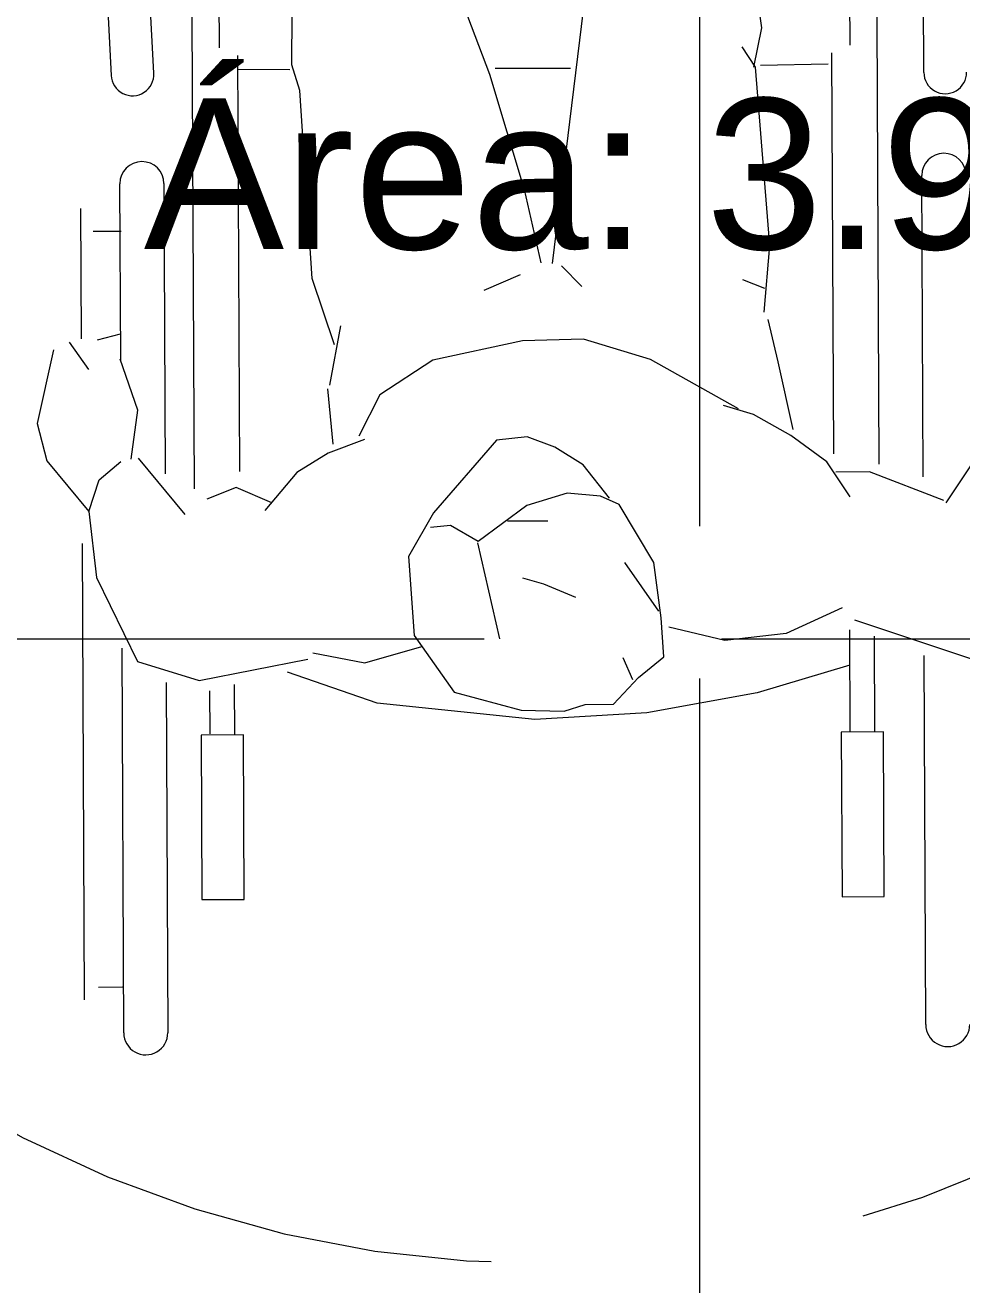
# Model space of a CAD drawing. Header units: metres. Extents: x 149 to 429, y -3 to 162.
# Drawn here: x 363.561 to 364.182, y 81.034 to 81.87 of the extents above; entities that cross this region are included whole.
import ezdxf

# ---------------------------------------------------------------- set-up
doc = ezdxf.new("R2010")
doc.units = ezdxf.units.M
doc.linetypes.add('IMPORT-Dashed _3_', pattern=[0.75, 0.5, -0.25])
doc.layers.add('1053_ARQ_BASE_MATADOURO_dwg', color=7, linetype='Continuous', lineweight=5, true_color=0x767676)
for name, color, linetype, lineweight in [('A-EQUIPAMENTOS', 7, 'Continuous', 5), ('A-PROJEÇÃO', 7, 'IMPORT-Dashed _3_', 15), ('A-TEXTO1', 7, 'Continuous', 5), ('A_lay', 7, 'Continuous', 5)]:
    doc.layers.add(name, color=color, linetype=linetype, lineweight=lineweight)
doc.styles.add('Arial_11', font='arial.ttf', dxfattribs={"height": 0.1})

# ---------------------------------------------------------------- blocks, each defined once
blk = doc.blocks.new('1053_ARQ_BASE_MATADOURO_dwg_onw-4039622-TÉRREO 1_20 - Dependente 2')
at = {"layer": 'A-EQUIPAMENTOS', "color": 253, "true_color": 0xaaaaaa}
for p, q in [((548116.73314, 9288083.69443), (548116.7337, 9288083.44947)), ((548117.23638, 9288083.46631), (548117.23584, 9288083.69864)), ((548117.26504, 9288083.69871), (548117.26562, 9288083.44355)), ((548117.29192, 9288083.37398), (548117.29122, 9288083.67673)), ((548117.28179, 9288083.66821), (548117.26591, 9288083.66817)), ((548116.76641, 9288083.50017), (548116.76656, 9288083.43671)), ((548117.191, 9288083.50114), (548117.19108, 9288083.46763)), ((548117.20736, 9288083.50053), (548117.20743, 9288083.47195)), ((548116.78277, 9288083.49955), (548116.78292, 9288083.43246)), ((548116.92685, 9288083.46519), (548116.93318, 9288083.45069)), ((548117.02973, 9288083.37408), (548117.01514, 9288083.4379)), ((548116.93225, 9288083.38728), (548116.90979, 9288083.41971)), ((548116.98301, 9288083.35986), (548117.00984, 9288083.35973)), ((548117.22358, 9288083.35494), (548117.25437, 9288083.31738)), ((548116.73398, 9288083.33108), (548116.73443, 9288083.13104)), ((548117.1873, 9288083.32641), (548117.18793, 9288083.05047)), ((548117.23713, 9288083.13525), (548117.23669, 9288083.32795)), ((548116.7933, 9288083.31553), (548116.79391, 9288083.04957)), ((548117.12532, 9288083.30842), (548117.12868, 9288083.27175)), ((548117.12734, 9288083.26927), (548117.11991, 9288083.22989)), ((548117.2872, 9288083.25851), (548117.2999, 9288083.24027)), ((548117.26606, 9288083.25273), (548117.26633, 9288083.13532)), ((548117.26631, 9288083.23526), (548117.2816, 9288083.23912)), ((548117.29243, 9288083.1518), (548117.29223, 9288083.23822)), ((548116.83876, 9288083.20582), (548116.85321, 9288083.19997)), ((548116.97352, 9288083.19059), (548116.96016, 9288083.20417)), ((548117.02493, 9288083.20655), (548117.00069, 9288083.19615)), ((548117.26549, 9288083.16696), (548117.28406, 9288083.167)), ((548116.73296, 9288083.06273), (548116.73314, 9288082.9815)), ((548116.79637, 9288083.05714), (548116.84127, 9288083.05791)), ((548116.9673, 9288083.05954), (548117.01736, 9288083.05937)), ((548117.15348, 9288083.06004), (548117.18802, 9288083.0597)), ((548117.24363, 9288083.06211), (548117.24759, 9288082.98097)), ((548117.27602, 9288082.98087), (548117.27198, 9288083.06349)), ((548116.78175, 9288083.04444), (548116.78242, 9288082.75053)), ((548117.20011, 9288083.0454), (548117.20079, 9288082.75149))]:
    blk.add_line(p, q, dxfattribs=at)
at = {"layer": 'A-EQUIPAMENTOS', "color": 253, "true_color": 0xaaaaaa, "flags": 128}
for points in [[(548116.78873, 9288083.50026), (548116.78848, 9288083.60944), (548116.76042, 9288083.60937), (548116.76067, 9288083.50019)], [(548117.18501, 9288083.61035), (548117.18526, 9288083.50117), (548117.21332, 9288083.50123), (548117.21307, 9288083.61041)]]:
    blk.add_lwpolyline(points, close=True, dxfattribs=at)
for points in [[(548116.78287, 9288083.45585), (548116.8444, 9288083.47405), (548116.91758, 9288083.48705), (548116.99202, 9288083.49133), (548117.09659, 9288083.48026), (548117.1559, 9288083.45967)], [(548116.94205, 9288083.34479), (548116.95943, 9288083.32254), (548116.97827, 9288083.31075), (548116.99664, 9288083.30385), (548117.01702, 9288083.30595), (548117.05879, 9288083.35414), (548117.07554, 9288083.38314), (548117.0718, 9288083.43555), (548117.04532, 9288083.47305), (548117.00092, 9288083.48525), (548116.97256, 9288083.48595), (548116.95855, 9288083.48162), (548116.93977, 9288083.4813), (548116.92306, 9288083.46374), (548116.90624, 9288083.45002), (548116.90793, 9288083.42417), (548116.91268, 9288083.38753), (548116.93568, 9288083.3489), (548116.94807, 9288083.34326), (548116.97017, 9288083.34135), (548116.99692, 9288083.34936), (548117.02923, 9288083.37325), (548117.04757, 9288083.36256), (548117.06082, 9288083.36389)], [(548117.28733, 9288083.35266), (548117.2824, 9288083.39663), (548117.25548, 9288083.45232), (548117.21457, 9288083.46496), (548117.14247, 9288083.45094)], [(548116.65564, 9288083.23489), (548116.63677, 9288083.2556), (548116.63085, 9288083.2971), (548116.64851, 9288083.33323), (548116.6457, 9288083.34786), (548116.65943, 9288083.4301), (548116.67127, 9288083.44649), (548116.69205, 9288083.4554), (548116.77944, 9288083.4259)], [(548117.13905, 9288083.4468), (548117.1046, 9288083.45351), (548117.06672, 9288083.44277)], [(548116.78804, 9288083.41771), (548116.82515, 9288083.43467), (548116.86591, 9288083.43923), (548116.90288, 9288083.43034)], [(548116.96462, 9288083.41063), (548116.98583, 9288083.40158), (548116.99963, 9288083.39763)], [(548117.1044, 9288083.30545), (548117.12868, 9288083.31445), (548117.14936, 9288083.32721), (548117.17079, 9288083.35224)], [(548117.31062, 9288083.24543), (548117.32147, 9288083.29421), (548117.31511, 9288083.31904), (548117.28733, 9288083.35266), (548117.28049, 9288083.33184), (548117.26623, 9288083.31968)], [(548116.64986, 9288083.33255), (548116.66133, 9288083.32076), (548116.69323, 9288083.3098), (548116.71905, 9288083.34833)], [(548116.72031, 9288083.34674), (548116.76961, 9288083.32766), (548116.79202, 9288083.32782)], [(548116.7825, 9288083.34408), (548116.79777, 9288083.32101), (548116.82166, 9288083.30339), (548116.8465, 9288083.28931), (548116.86624, 9288083.28349)], [(548117.16602, 9288083.34722), (548117.18972, 9288083.33695), (548117.20913, 9288083.34478)], [(548117.21736, 9288083.33789), (548117.21817, 9288082.98074), (548117.28291, 9288082.98089)], [(548116.7632, 9288083.32259), (548116.76399, 9288082.9797), (548116.69786, 9288082.97954)], [(548117.25931, 9288083.31803), (548117.25468, 9288083.2857), (548117.26643, 9288083.25165)], [(548116.83685, 9288083.22642), (548116.83021, 9288083.25461), (548116.82035, 9288083.29951)], [(548116.85639, 9288083.2857), (548116.9146, 9288083.25283), (548116.95903, 9288083.23923), (548116.99961, 9288083.24023), (548117.05914, 9288083.25289), (548117.09428, 9288083.27581), (548117.10831, 9288083.3031)], [(548117.12417, 9288083.24255), (548117.13888, 9288083.19851), (548117.14685, 9288083.07376), (548117.15217, 9288083.05674), (548117.15121, 9288082.95347), (548117.15328, 9288082.76977), (548117.15526, 9288082.73202), (548117.14739, 9288082.65998), (548117.1139, 9288082.62076), (548117.09399, 9288082.63356), (548117.07251, 9288082.66734), (548117.04762, 9288082.72552), (548117.03964, 9288082.78219), (548117.05099, 9288082.8446)], [(548116.85355, 9288083.04554), (548116.84482, 9288083.05897), (548116.83561, 9288083.17739), (548116.83942, 9288083.22158)], [(548116.97962, 9288083.189), (548116.95733, 9288083.00994), (548116.95258, 9288082.96083), (548116.94269, 9288082.92736), (548116.9353, 9288082.8099), (548116.92944, 9288082.74956), (548116.92024, 9288082.72484), (548116.89396, 9288082.66263), (548116.8635, 9288082.64154), (548116.83551, 9288082.68355), (548116.81645, 9288082.71878), (548116.80447, 9288082.75034)], [(548117.05421, 9288082.97487), (548117.02111, 9288083.06331), (548116.99823, 9288083.13975), (548116.98723, 9288083.18847)], [(548116.84478, 9288083.00367), (548116.84056, 9288083.03297), (548116.84587, 9288083.059)]]:
    blk.add_lwpolyline(points, dxfattribs=at)
at = {"layer": 'A-EQUIPAMENTOS', "color": 253, "true_color": 0xaaaaaa}
for centre, major_axis, start_param, end_param in [((548116.71855, 9288083.69439), (0.0045, 0.01389), 5.027933, 8.169526), ((548117.25044, 9288083.69868), (0.0045, 0.01389), 5.027933, 8.169526), ((548117.25173, 9288083.13529), (-0.01278, 0.00706), 0.507245, 3.648837), ((548116.71984, 9288083.131), (-0.01278, 0.00706), 0.507245, 3.648837), ((548116.71876, 9288083.0627), (0.00772, 0.01191), 5.289821, 8.431414), ((548117.2578, 9288083.0628), (-0.01062, 0.00942), 3.915721, 7.057314)]:
    blk.add_ellipse(centre, major_axis=major_axis, ratio=1, start_param=start_param, end_param=end_param, dxfattribs=at)
blk = doc.blocks.new('1053_ARQ_BASE_MATADOURO_dwg_arq geral tgov-4039641-TÉRREO 1_20 - Dependente 2')
at = {"layer": 'A_lay', "true_color": 0xaaaaaa}
h = blk.add_hatch(dxfattribs=at)
h.set_pattern_fill('FP_9', color=253, style=0, pattern_type=2)
h.set_pattern_definition([(90, (-0.43, 0), (-0.6125, 4e-17), []), (180, (-0.43, 0), (-8e-17, -0.6125), [])])
h.paths.add_polyline_path([(27.30239, -2.57034), (27.30239, -2.54952), (27.2717, -2.57168)])
h.paths.add_polyline_path([(27.23823, -2.59034), (27.30239, -2.58034), (27.29379, -2.57168), (27.23823, -2.58505)])
h.paths.add_polyline_path([(27.32091, -2.52597), (27.21504, -2.50792), (27.23823, -2.57006), (27.31531, -2.53605)])
h.paths.add_polyline_path([(27.33703, -2.50792), (27.24949, -2.50792), (27.32331, -2.52328)])
h.paths.add_polyline_path([(27.35673, -2.49388), (27.30917, -2.50513), (27.33703, -2.50792), (27.35147, -2.49763)])
h.paths.add_polyline_path([(28.27823, -2.59034), (28.2972, -2.58505), (28.2972, -2.28868), (28.25103, -2.28012), (28.2058, -2.24022), (28.18823, -2.1907), (28.19446, -1.56214), (28.22696, -1.51586), (28.27823, -1.49199), (28.2972, -1.48085), (28.2972, -0.93997), (28.19719, -0.94326), (28.10122, -0.90488), (28.03043, -0.83361), (27.99356, -0.7414), (27.98966, -0.64034), (27.37823, -0.64034), (27.37823, -0.52034), (26.37823, -0.52034), (26.37823, -0.64034), (26.29823, -0.64034), (26.30823, -1.70034), (26.34143, -1.71034), (26.39823, -1.74034), (26.39823, -1.79034), (26.72323, -1.79704), (26.74653, -1.8274), (26.74823, -1.89612), (26.75035, -2.1786), (26.77893, -2.18621), (26.80205, -2.20788), (26.81188, -2.23801), (26.80205, -2.2754), (26.77893, -2.29744), (26.75641, -2.3099), (26.75641, -2.49034), (27.59457, -2.48034), (27.59903, -2.09915), (27.63299, -2.01169), (27.66554, -1.97504), (27.75067, -1.93064), (27.84668, -1.93064), (27.93181, -1.97504), (27.98676, -2.05376), (27.99868, -2.10611), (27.99868, -2.48105), (28.05964, -2.50858), (28.08935, -2.54376), (28.09977, -2.59034), (28.21353, -2.59034)])
h.paths.add_polyline_path([(27.21473, -2.57034), (27.22823, -2.57034), (27.21473, -2.55684)])
h.paths.add_polyline_path([(27.10764, -1.89612), (27.10738, -1.84034), (27.10764, -1.78694), (27.13519, -1.78694), (27.13519, -1.89599)])
h.paths.add_polyline_path([(27.53223, -1.89417), (27.53223, -1.785), (27.55978, -1.785), (27.55978, -1.89405), (27.54743, -1.8941)])
h.paths.add_polyline_path([(26.32752, -1.89034), (26.34823, -1.89034), (26.33668, -1.81534), (26.29823, -1.78034), (26.29823, -1.89034), (26.31082, -1.89034)])
h.paths.add_polyline_path([(26.34993, -1.8274), (26.34823, -1.80997), (26.34158, -1.81728), (26.34823, -1.82533)])
h.paths.add_polyline_path([(26.35493, -1.81534), (26.35493, -1.80038), (26.34993, -1.81056), (26.35117, -1.81174)])
h.paths.add_polyline_path([(26.37323, -1.79704), (26.38173, -1.75684), (26.31823, -1.75684), (26.32356, -1.77293), (26.36294, -1.79204)])
h.paths.add_polyline_path([(26.36287, -1.80498), (26.36176, -1.79204), (26.35493, -1.79932)])
h.paths.add_polyline_path([(27.34786, -1.77111), (27.27507, -1.75837), (27.24851, -1.72094), (27.24851, -1.66182), (27.29182, -1.60416), (27.30299, -1.59122), (27.34175, -1.59592), (27.38442, -1.63398), (27.40751, -1.67256), (27.40751, -1.74042), (27.36061, -1.76927)])
h.paths.add_polyline_path([(26.31823, -1.72384), (26.36771, -1.72086), (26.31823, -1.71034)])
h.paths.add_polyline_path([(27.00925, -1.53137), (27.04516, -1.30411), (27.05133, -1.21865), (27.06216, -1.21952), (27.11112, -1.23648), (27.07218, -1.35813), (27.06216, -1.36277), (27.04973, -1.37163), (27.01045, -1.52618)])
h.paths.add_polyline_path([(27.03278, -1.63854), (26.99851, -1.58017), (27.01996, -1.52618), (27.05518, -1.52733), (27.06216, -1.59368), (27.04798, -1.61981), (27.04202, -1.62716)])
h.paths.add_polyline_path([(27.60075, -1.36148), (27.57153, -1.34735), (27.53766, -1.32965), (27.53, -1.03469), (27.50222, -1.00358), (27.45499, -0.92645), (27.42457, -0.94761), (27.39385, -1.01932), (27.39391, -0.933), (27.41437, -0.93165), (27.41509, -0.90058), (27.44735, -0.82481), (27.46881, -0.82481), (27.48434, -0.83361), (27.50347, -0.88219), (27.5092, -0.92542), (27.55624, -0.92566), (27.55437, -0.96039), (27.52443, -0.96107), (27.53343, -1.02176), (27.55472, -1.03195), (27.61077, -1.23419), (27.55744, -1.23648), (27.5556, -1.33418), (27.58649, -1.34735), (27.593, -1.26421), (27.6145, -1.26424), (27.60418, -1.36101)])
h.paths.add_polyline_path([(27.07582, -1.34789), (27.10109, -1.26699), (27.07167, -1.2666), (27.07553, -1.34211)])
h.paths.add_polyline_path([(27.55531, -1.23444), (27.60377, -1.20617), (27.55437, -1.0308), (27.55528, -1.22789)])
at = {"layer": 'A-PROJEÇÃO', "color": 253, "true_color": 0xaaaaaa}
blk.add_arc((27.2881, -1.38739), 0.75, 0, 304.22858, dxfattribs=at)
at = {"rotation": 180.131326343532}
blk.add_blockref('1053_ARQ_BASE_MATADOURO_dwg_onw-4039622-TÉRREO 1_20 - Dependente 2', (526853.85113, 9289313.64209), dxfattribs=at)
at = {"layer": 'A-TEXTO1', "insert": (27.02432, -1.36456), "char_height": 0.0999995, "width": 0.9647171, "attachment_point": 1, "line_spacing_factor": 0.941778, "style": 'Arial_11'}
blk.add_mtext('Área: 3.90m²', dxfattribs=at)
blk = doc.blocks.new('1053_ARQ_BASE_MATADOURO_dwg-3625622-TÉRREO 1_20 - Dependente 2')
blk.add_blockref('1053_ARQ_BASE_MATADOURO_dwg_arq geral tgov-4039641-TÉRREO 1_20 - Dependente 2', (130.20979, 83.18603))

msp = doc.modelspace()

# ---------------------------------------------------------------- block references
at = {"layer": '1053_ARQ_BASE_MATADOURO_dwg', "color": 253, "true_color": 0xaaaaaa}
msp.add_blockref('1053_ARQ_BASE_MATADOURO_dwg-3625622-TÉRREO 1_20 - Dependente 2', (206.40504, 0), dxfattribs=at)

doc.saveas('drawing.dxf')
